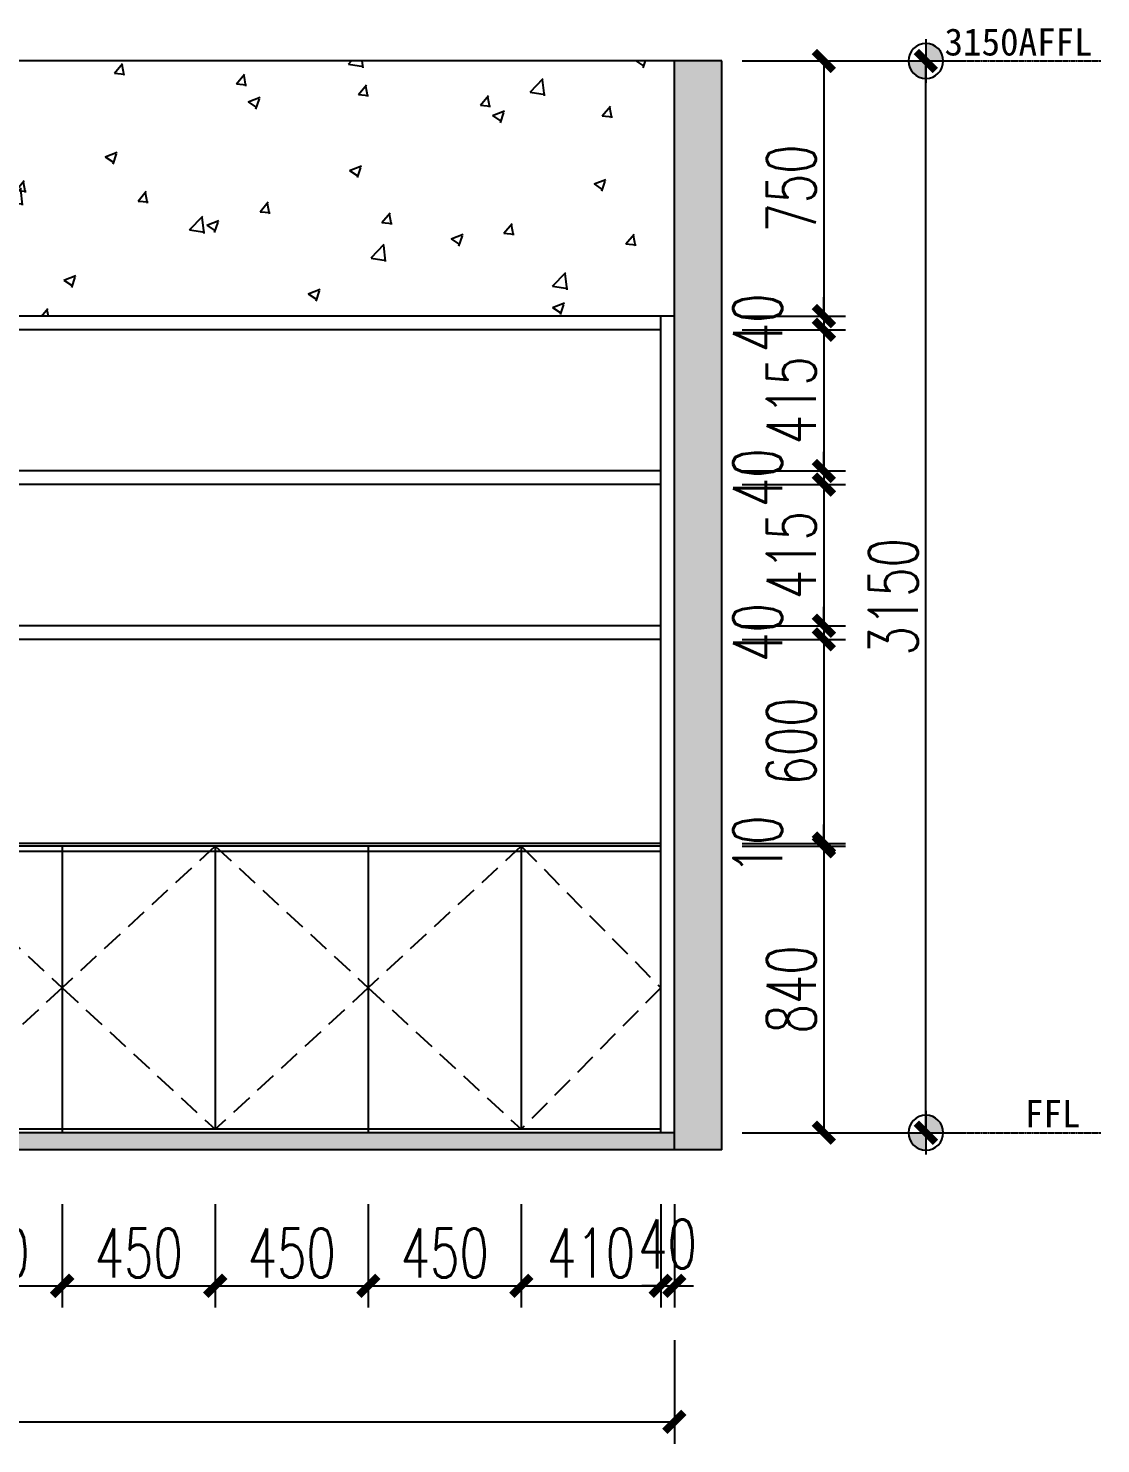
# Model space of a CAD drawing. Header units: millimetres. Extents: x 5625199 to 7433318, y -3316392 to -2552493.
# Drawn here: x 6286789 to 6289942, y -2677437 to -2673277 of the extents above; entities that cross this region are included whole.
import ezdxf

# ---------------------------------------------------------------- set-up
doc = ezdxf.new("R2010")
doc.units = ezdxf.units.MM
doc.header["$PDMODE"] = 35
doc.header["$PDSIZE"] = -10
doc.linetypes.add('DASHED', pattern=[19.049999999999997, 12.7, -6.349999999999997])
doc.linetypes.add('M-CENTER', pattern=[11.25, 7.5, -1.25, 1.25, -1.25])
doc.layers.add('155', color=155, linetype='Continuous')
doc.layers.add('PL-文字标注', color=2, linetype='Continuous')
doc.styles.add('dop-S', font='')
doc.styles.add('标注-尺寸', font='simplex.shx', dxfattribs={"width": 0.7})
doc.styles.get('dop-S').set_extended_font_data('SimSun')
doc.dimstyles.new('副本 100', dxfattribs={"dimscale": 0.8, "dimtxt": 180, "dimasz": 70, "dimexe": 80, "dimexo": 100, "dimgap": 30, "dimtad": 1, "dimdec": 0, "dimrnd": 5, "dimdsep": 46, "dimtxsty": '标注-尺寸', "dimblk": 'ARCHTICK', "dimcen": 0.2, "dimdle": 5, "dimclrd": 8, "dimclre": 8, "dimclrt": 2, "dimadec": 0, "dimazin": 0, "dimtfac": 1, "dimtdec": 0, "dimtmove": 2, "dimatfit": 3, "dimldrblk": 'ccccc', "dimfxl": 300, "dimfxlon": 1, "dimtolj": 1, "dimtzin": 0, "dimarcsym": 0})

# ---------------------------------------------------------------- blocks, each defined once
blk = doc.blocks.new('_ArchTick')
at = {"color": 0, "linetype": 'ByBlock', "const_width": 0.4}
blk.add_lwpolyline([(-0.5, -0.5), (0.5, 0.5)], dxfattribs=at)
blk = doc.blocks.new('*D264')
at = {"layer": '155', "color": 8, "lineweight": -2, "ltscale": 500, "transparency": 16777216}
for p, q in [((6286438.44312883, -2676732.718903087), (6286438.44312883, -2677036.718903087)), ((6286888.44312883, -2676732.718903087), (6286888.44312883, -2677036.718903087)), ((6286434.44312883, -2676972.718903087), (6286892.44312883, -2676972.718903087))]:
    blk.add_line(p, q, dxfattribs=at)
at = {"layer": 'Defpoints', "color": 0, "transparency": 16777216}
for p in [(6286438.44312883, -2676512.718903087), (6286888.44312883, -2676512.718903087), (6286888.44312883, -2676972.718903087)]:
    blk.add_point(p, dxfattribs=at)
at = {"layer": '155', "color": 8, "linetype": 'ByBlock', "lineweight": -2, "transparency": 16777216, "xscale": 56, "yscale": 56, "zscale": 56, "rotation": 180}
blk.add_blockref('_ArchTick', (6286438.44312883, -2676972.718903087), dxfattribs=at)
at = {"layer": '155', "color": 8, "linetype": 'ByBlock', "lineweight": -2, "transparency": 16777216, "xscale": 56, "yscale": 56, "zscale": 56}
blk.add_blockref('_ArchTick', (6286888.44312883, -2676972.718903087), dxfattribs=at)
at = {"layer": '155', "color": 2, "ltscale": 500, "transparency": 16777216, "insert": (6286663.44312883, -2676876.718903086), "char_height": 144, "attachment_point": 5, "style": '标注-尺寸'}
blk.add_mtext('\\A1;450', dxfattribs=at)
blk = doc.blocks.new('ccccc')
h = blk.add_hatch(color=44)
h.dxf.hatch_style = 1
h.paths.add_polyline_path([(-1.713128774543291, -1.115298350458032), (-1.349075249163432, -1.474599215202033), (1e-16, 1e-16), (-1.349075249163432, 1.474599215202033), (-1.713128774543291, 1.115298350458032), (-0.4242640688316899, -1e-16)])
at = {"color": 44}
for p, q in [((-1.349075249163432, 1.474599215202033), (-1.713128774543291, 1.115298350458032)), ((-1.713128774543291, 1.115298350458032), (-0.4242640688316898, 0)), ((0, 0), (-1.349075249163432, 1.474599215202033)), ((-0.4242640688316898, 0), (-5.066636229632421, 0)), ((-1.713128774543291, -1.115298350458032), (-0.4242640688316898, 0)), ((0, 0), (-1.349075249163432, -1.474599215202033)), ((-1.349075249163432, -1.474599215202033), (-1.713128774543291, -1.115298350458032))]:
    blk.add_line(p, q, dxfattribs=at)
blk = doc.blocks.new('*D265')
at = {"layer": '155', "color": 8, "lineweight": -2, "ltscale": 500, "transparency": 16777216}
for p, q in [((6286888.44312883, -2676732.718903087), (6286888.44312883, -2677036.718903087)), ((6287338.443128829, -2676732.718903087), (6287338.443128829, -2677036.718903087)), ((6286884.44312883, -2676972.718903087), (6287342.44312883, -2676972.718903087))]:
    blk.add_line(p, q, dxfattribs=at)
at = {"layer": 'Defpoints', "color": 0, "transparency": 16777216}
for p in [(6286888.44312883, -2676512.718903087), (6287338.443128829, -2676512.718903087), (6287338.443128829, -2676972.718903087)]:
    blk.add_point(p, dxfattribs=at)
at = {"layer": '155', "color": 8, "linetype": 'ByBlock', "lineweight": -2, "transparency": 16777216, "xscale": 56, "yscale": 56, "zscale": 56, "rotation": 180}
blk.add_blockref('_ArchTick', (6286888.44312883, -2676972.718903087), dxfattribs=at)
at = {"layer": '155', "color": 8, "linetype": 'ByBlock', "lineweight": -2, "transparency": 16777216, "xscale": 56, "yscale": 56, "zscale": 56}
blk.add_blockref('_ArchTick', (6287338.443128829, -2676972.718903087), dxfattribs=at)
at = {"layer": '155', "color": 2, "ltscale": 500, "transparency": 16777216, "insert": (6287113.443128831, -2676876.718903086), "char_height": 144, "attachment_point": 5, "style": '标注-尺寸'}
blk.add_mtext('\\A1;450', dxfattribs=at)
blk = doc.blocks.new('*D266')
at = {"layer": '155', "color": 8, "lineweight": -2, "ltscale": 500, "transparency": 16777216}
for p, q in [((6287338.443128829, -2676732.718903087), (6287338.443128829, -2677036.718903087)), ((6287788.44312883, -2676732.718903087), (6287788.44312883, -2677036.718903087)), ((6287334.44312883, -2676972.718903087), (6287792.443128831, -2676972.718903087))]:
    blk.add_line(p, q, dxfattribs=at)
at = {"layer": 'Defpoints', "color": 0, "transparency": 16777216}
for p in [(6287338.443128829, -2676512.718903087), (6287788.44312883, -2676512.718903087), (6287788.44312883, -2676972.718903087)]:
    blk.add_point(p, dxfattribs=at)
at = {"layer": '155', "color": 8, "linetype": 'ByBlock', "lineweight": -2, "transparency": 16777216, "xscale": 56, "yscale": 56, "zscale": 56, "rotation": 180}
blk.add_blockref('_ArchTick', (6287338.443128829, -2676972.718903087), dxfattribs=at)
at = {"layer": '155', "color": 8, "linetype": 'ByBlock', "lineweight": -2, "transparency": 16777216, "xscale": 56, "yscale": 56, "zscale": 56}
blk.add_blockref('_ArchTick', (6287788.44312883, -2676972.718903087), dxfattribs=at)
at = {"layer": '155', "color": 2, "ltscale": 500, "transparency": 16777216, "insert": (6287563.44312883, -2676876.718903086), "char_height": 144, "attachment_point": 5, "style": '标注-尺寸'}
blk.add_mtext('\\A1;450', dxfattribs=at)
blk = doc.blocks.new('*D267')
at = {"layer": '155', "color": 8, "lineweight": -2, "ltscale": 500, "transparency": 16777216}
for p, q in [((6287788.44312883, -2676732.718903087), (6287788.44312883, -2677036.718903087)), ((6288238.44312883, -2676732.718903087), (6288238.44312883, -2677036.718903087)), ((6287784.44312883, -2676972.718903087), (6288242.443128829, -2676972.718903087))]:
    blk.add_line(p, q, dxfattribs=at)
at = {"layer": 'Defpoints', "color": 0, "transparency": 16777216}
for p in [(6287788.44312883, -2676512.718903087), (6288238.44312883, -2676512.718903087), (6288238.44312883, -2676972.718903087)]:
    blk.add_point(p, dxfattribs=at)
at = {"layer": '155', "color": 8, "linetype": 'ByBlock', "lineweight": -2, "transparency": 16777216, "xscale": 56, "yscale": 56, "zscale": 56, "rotation": 180}
blk.add_blockref('_ArchTick', (6287788.44312883, -2676972.718903087), dxfattribs=at)
at = {"layer": '155', "color": 8, "linetype": 'ByBlock', "lineweight": -2, "transparency": 16777216, "xscale": 56, "yscale": 56, "zscale": 56}
blk.add_blockref('_ArchTick', (6288238.44312883, -2676972.718903087), dxfattribs=at)
at = {"layer": '155', "color": 2, "ltscale": 500, "transparency": 16777216, "insert": (6288013.443128829, -2676876.718903086), "char_height": 144, "attachment_point": 5, "style": '标注-尺寸'}
blk.add_mtext('\\A1;450', dxfattribs=at)
blk = doc.blocks.new('*D268')
at = {"layer": '155', "color": 8, "lineweight": -2, "ltscale": 500, "transparency": 16777216}
for p, q in [((6288238.44312883, -2676732.718903087), (6288238.44312883, -2677036.718903087)), ((6288648.44312883, -2676732.718903087), (6288648.44312883, -2677036.718903087)), ((6288234.443128829, -2676972.718903087), (6288652.443128829, -2676972.718903087))]:
    blk.add_line(p, q, dxfattribs=at)
at = {"layer": 'Defpoints', "color": 0, "transparency": 16777216}
for p in [(6288238.44312883, -2676512.718903087), (6288648.44312883, -2676512.718903087), (6288648.44312883, -2676972.718903087)]:
    blk.add_point(p, dxfattribs=at)
at = {"layer": '155', "color": 8, "linetype": 'ByBlock', "lineweight": -2, "transparency": 16777216, "xscale": 56, "yscale": 56, "zscale": 56, "rotation": 180}
blk.add_blockref('_ArchTick', (6288238.44312883, -2676972.718903087), dxfattribs=at)
at = {"layer": '155', "color": 8, "linetype": 'ByBlock', "lineweight": -2, "transparency": 16777216, "xscale": 56, "yscale": 56, "zscale": 56}
blk.add_blockref('_ArchTick', (6288648.44312883, -2676972.718903087), dxfattribs=at)
at = {"layer": '155', "color": 2, "ltscale": 500, "transparency": 16777216, "insert": (6288443.443128829, -2676876.718903086), "char_height": 144, "attachment_point": 5, "style": '标注-尺寸'}
blk.add_mtext('\\A1;410', dxfattribs=at)
blk = doc.blocks.new('*D269')
at = {"layer": '155', "color": 8, "lineweight": -2, "ltscale": 500, "transparency": 16777216}
for p, q in [((6288648.44312883, -2676732.718903087), (6288648.44312883, -2677036.718903087)), ((6288688.44312883, -2676732.718903087), (6288688.44312883, -2677036.718903087)), ((6288648.44312883, -2676972.718903087), (6288592.44312883, -2676972.718903087)), ((6288644.443128831, -2676972.718903087), (6288692.443128829, -2676972.718903087)), ((6288688.44312883, -2676972.718903087), (6288744.44312883, -2676972.718903087))]:
    blk.add_line(p, q, dxfattribs=at)
at = {"layer": 'Defpoints', "color": 0, "transparency": 16777216}
for p in [(6288648.44312883, -2676512.718903087), (6288688.44312883, -2676512.718903087), (6288688.44312883, -2676972.718903087)]:
    blk.add_point(p, dxfattribs=at)
at = {"layer": '155', "color": 8, "linetype": 'ByBlock', "lineweight": -2, "transparency": 16777216, "xscale": 56, "yscale": 56, "zscale": 56}
blk.add_blockref('_ArchTick', (6288648.44312883, -2676972.718903087), dxfattribs=at)
at = {"layer": '155', "color": 8, "linetype": 'ByBlock', "lineweight": -2, "transparency": 16777216, "xscale": 56, "yscale": 56, "zscale": 56, "rotation": 180}
blk.add_blockref('_ArchTick', (6288688.44312883, -2676972.718903087), dxfattribs=at)
at = {"layer": '155', "color": 2, "ltscale": 500, "transparency": 16777216, "insert": (6288668.443128829, -2676849.837917668), "char_height": 144, "attachment_point": 5, "style": '标注-尺寸'}
blk.add_mtext('\\A1;40', dxfattribs=at)
blk = doc.blocks.new('*D371')
at = {"layer": '155', "color": 8, "lineweight": -2, "ltscale": 500, "transparency": 16777216}
for p, q in [((6280668.488560697, -2677132.718903087), (6280668.488560697, -2677436.718903087)), ((6288688.44312883, -2677132.718903087), (6288688.44312883, -2677436.718903087)), ((6280664.488560696, -2677372.718903086), (6288692.443128829, -2677372.718903086))]:
    blk.add_line(p, q, dxfattribs=at)
at = {"layer": 'Defpoints', "color": 0, "transparency": 16777216}
for p in [(6280668.488560697, -2676572.718903087), (6288688.44312883, -2676572.718903087), (6288688.44312883, -2677372.718903086)]:
    blk.add_point(p, dxfattribs=at)
at = {"layer": '155', "color": 8, "linetype": 'ByBlock', "lineweight": -2, "transparency": 16777216, "xscale": 56, "yscale": 56, "zscale": 56, "rotation": 180}
blk.add_blockref('_ArchTick', (6280668.488560697, -2677372.718903086), dxfattribs=at)
at = {"layer": '155', "color": 8, "linetype": 'ByBlock', "lineweight": -2, "transparency": 16777216, "xscale": 56, "yscale": 56, "zscale": 56}
blk.add_blockref('_ArchTick', (6288688.44312883, -2677372.718903086), dxfattribs=at)
at = {"layer": '155', "color": 2, "ltscale": 500, "transparency": 16777216, "insert": (6284678.465844763, -2677276.718903087), "char_height": 144, "attachment_point": 5, "style": '标注-尺寸'}
blk.add_mtext('\\A1;8020', dxfattribs=at)
blk = doc.blocks.new('子标高')
h = blk.add_hatch(color=256)
edge = h.paths.add_edge_path()
edge.add_arc((-600.2409431565975, 0.2411642588631366), 50.95940477876863, 89.72884797535391, 180.2711520246482, ccw=False)
edge.add_line((-599.9997788977342, 51.19999838216973), (-599.9997788977342, -3.638e-12))
edge.add_line((-599.9997788977342, 0), (-651.1997772799077, 0))
edge = h.paths.add_edge_path()
edge.add_arc((-599.7586146388712, -0.2411642588667746), 50.95940477876958, -90.27115202464557, 0.271152024646824, ccw=False)
edge.add_line((-599.9997788977342, -51.19999838217336), (-599.9997788977342, 0))
edge.add_line((-599.9997788977342, 0), (-548.7997805155609, 0))
for p, q in [((-599.9997788977342, 63.99999797771307), (-599.9997788977342, -63.9999979777167)), ((-200, 0), (-709.9997754219294, 0))]:
    blk.add_line(p, q)
at = {"linetype": 'M-CENTER', "ltscale": 0.5}
blk.add_line((-709.9997754219294, -3.63798e-11), (-1113.972843062991, 9.8225428e-09), dxfattribs=at)
at = {"color": 5}
blk.add_circle((-599.9997788977342, 0), 51.19999838217196, dxfattribs=at)
at = {"style": 'dop-S'}
blk.add_attdef('标高', (-1232.206651260485, 15.99306680168956), '', height=99.99999684017963, dxfattribs=at)
blk = doc.blocks.new('母标高')
h = blk.add_hatch(color=256)
edge = h.paths.add_edge_path()
edge.add_arc((-600.2409431565975, 0.2411642588631366), 50.95940477876863, 89.72884797535391, 180.2711520246482, ccw=False)
edge.add_line((-599.9997788977342, 51.19999838216973), (-599.9997788977342, -3.638e-12))
edge.add_line((-599.9997788977342, 0), (-651.1997772799077, 0))
edge = h.paths.add_edge_path()
edge.add_arc((-599.7586146388712, -0.2411642588667746), 50.95940477876958, -90.27115202464557, 0.271152024646824, ccw=False)
edge.add_line((-599.9997788977342, -51.19999838217336), (-599.9997788977342, 0))
edge.add_line((-599.9997788977342, 0), (-548.7997805155609, 0))
for p, q in [((-599.9997788977342, 63.99999797771307), (-599.9997788977342, -63.9999979777167)), ((-200, 0), (-709.9997754219294, 0))]:
    blk.add_line(p, q)
at = {"linetype": 'M-CENTER', "ltscale": 0.5}
blk.add_line((-709.9997754219294, -3.63798e-11), (-1113.972843062991, 9.8225428e-09), dxfattribs=at)
at = {"color": 5}
blk.add_circle((-599.9997788977342, 0), 51.19999838217196, dxfattribs=at)
at = {"style": 'dop-S'}
blk.add_attdef('标高', (-1104.391530706991, 15.99306680168956), '', height=99.99999684017963, dxfattribs=at)
blk = doc.blocks.new('*D490')
at = {"layer": '155', "color": 8, "lineweight": -2, "ltscale": 500, "transparency": 16777216}
for p, q in [((6288888.074140567, -2673372.718903087), (6289192.074140568, -2673372.718903087)), ((6289128.074140567, -2673368.718903087), (6289128.074140567, -2674126.718903087)), ((6288888.074140567, -2674122.718903086), (6289192.074140568, -2674122.718903086))]:
    blk.add_line(p, q, dxfattribs=at)
at = {"layer": 'Defpoints', "color": 0, "transparency": 16777216}
for p in [(6288555.510553536, -2673372.718903087), (6288555.510553536, -2674122.718903086), (6289128.074140567, -2674122.718903086)]:
    blk.add_point(p, dxfattribs=at)
at = {"layer": '155', "color": 8, "linetype": 'ByBlock', "lineweight": -2, "transparency": 16777216, "xscale": 56, "yscale": 56, "zscale": 56}
for p, rotation in [((6289128.074140567, -2673372.718903087), 90), ((6289128.074140567, -2674122.718903086), 270)]:
    blk.add_blockref('_ArchTick', p, dxfattribs=dict(at, rotation=rotation))
at = {"layer": '155', "color": 2, "ltscale": 500, "transparency": 16777216, "insert": (6289032.074140567, -2673747.718903087), "char_height": 144, "attachment_point": 5, "rotation": 90, "style": '标注-尺寸'}
blk.add_mtext('\\A1;750', dxfattribs=at)
blk = doc.blocks.new('*D491')
at = {"layer": '155', "color": 8, "lineweight": -2, "ltscale": 500, "transparency": 16777216}
for p, q in [((6289128.074140567, -2674122.718903086), (6289128.074140567, -2674066.718903087)), ((6288888.074140567, -2674122.718903086), (6289192.074140568, -2674122.718903086)), ((6289128.074140567, -2674118.718903086), (6289128.074140567, -2674166.718903087)), ((6288888.074140567, -2674162.718903087), (6289192.074140568, -2674162.718903087)), ((6289128.074140567, -2674162.718903087), (6289128.074140567, -2674218.718903087))]:
    blk.add_line(p, q, dxfattribs=at)
at = {"layer": 'Defpoints', "color": 0, "transparency": 16777216}
for p in [(6288555.510553536, -2674122.718903086), (6288411.281042833, -2674162.718903087), (6289128.074140567, -2674162.718903087)]:
    blk.add_point(p, dxfattribs=at)
at = {"layer": '155', "color": 8, "linetype": 'ByBlock', "lineweight": -2, "transparency": 16777216, "xscale": 56, "yscale": 56, "zscale": 56}
for p, rotation in [((6289128.074140567, -2674122.718903086), 270), ((6289128.074140567, -2674162.718903087), 90)]:
    blk.add_blockref('_ArchTick', p, dxfattribs=dict(at, rotation=rotation))
at = {"layer": '155', "color": 2, "ltscale": 500, "transparency": 16777216, "insert": (6288933.518163641, -2674142.718903087), "char_height": 144, "attachment_point": 5, "rotation": 90, "style": '标注-尺寸'}
blk.add_mtext('\\A1;40', dxfattribs=at)
blk = doc.blocks.new('*D492')
at = {"layer": '155', "color": 8, "lineweight": -2, "ltscale": 500, "transparency": 16777216}
for p, q in [((6288888.074140567, -2674162.718903087), (6289192.074140568, -2674162.718903087)), ((6289128.074140567, -2674158.718903087), (6289128.074140567, -2674581.718903087)), ((6288888.074140567, -2674577.718903087), (6289192.074140568, -2674577.718903087))]:
    blk.add_line(p, q, dxfattribs=at)
at = {"layer": 'Defpoints', "color": 0, "transparency": 16777216}
for p in [(6288411.281042833, -2674162.718903087), (6288483.077977088, -2674577.718903087), (6289128.074140567, -2674577.718903087)]:
    blk.add_point(p, dxfattribs=at)
at = {"layer": '155', "color": 8, "linetype": 'ByBlock', "lineweight": -2, "transparency": 16777216, "xscale": 56, "yscale": 56, "zscale": 56}
for p, rotation in [((6289128.074140567, -2674162.718903087), 90), ((6289128.074140567, -2674577.718903087), 270)]:
    blk.add_blockref('_ArchTick', p, dxfattribs=dict(at, rotation=rotation))
at = {"layer": '155', "color": 2, "ltscale": 500, "transparency": 16777216, "insert": (6289032.074140567, -2674370.218903087), "char_height": 144, "attachment_point": 5, "rotation": 90, "style": '标注-尺寸'}
blk.add_mtext('\\A1;415', dxfattribs=at)
blk = doc.blocks.new('*D493')
at = {"layer": '155', "color": 8, "lineweight": -2, "ltscale": 500, "transparency": 16777216}
for p, q in [((6289128.074140567, -2674577.718903087), (6289128.074140567, -2674521.718903086)), ((6288888.074140567, -2674577.718903087), (6289192.074140568, -2674577.718903087)), ((6289128.074140567, -2674573.718903086), (6289128.074140567, -2674621.718903087)), ((6288888.074140567, -2674617.718903087), (6289192.074140568, -2674617.718903087)), ((6289128.074140567, -2674617.718903087), (6289128.074140567, -2674673.718903087))]:
    blk.add_line(p, q, dxfattribs=at)
at = {"layer": 'Defpoints', "color": 0, "transparency": 16777216}
for p in [(6288483.077977088, -2674577.718903087), (6288487.066695657, -2674617.718903087), (6289128.074140567, -2674617.718903087)]:
    blk.add_point(p, dxfattribs=at)
at = {"layer": '155', "color": 8, "linetype": 'ByBlock', "lineweight": -2, "transparency": 16777216, "xscale": 56, "yscale": 56, "zscale": 56}
for p, rotation in [((6289128.074140567, -2674577.718903087), 270), ((6289128.074140567, -2674617.718903087), 90)]:
    blk.add_blockref('_ArchTick', p, dxfattribs=dict(at, rotation=rotation))
at = {"layer": '155', "color": 2, "ltscale": 500, "transparency": 16777216, "insert": (6288933.518163641, -2674597.718903087), "char_height": 144, "attachment_point": 5, "rotation": 90, "style": '标注-尺寸'}
blk.add_mtext('\\A1;40', dxfattribs=at)
blk = doc.blocks.new('*D494')
at = {"layer": '155', "color": 8, "lineweight": -2, "ltscale": 500, "transparency": 16777216}
for p, q in [((6288888.074140567, -2674617.718903087), (6289192.074140568, -2674617.718903087)), ((6289128.074140567, -2674613.718903087), (6289128.074140567, -2675036.718903087)), ((6288888.074140567, -2675032.718903087), (6289192.074140568, -2675032.718903087))]:
    blk.add_line(p, q, dxfattribs=at)
at = {"layer": 'Defpoints', "color": 0, "transparency": 16777216}
for p in [(6288487.066695657, -2674617.718903087), (6288487.066695657, -2675032.718903087), (6289128.074140567, -2675032.718903087)]:
    blk.add_point(p, dxfattribs=at)
at = {"layer": '155', "color": 8, "linetype": 'ByBlock', "lineweight": -2, "transparency": 16777216, "xscale": 56, "yscale": 56, "zscale": 56}
for p, rotation in [((6289128.074140567, -2674617.718903087), 90), ((6289128.074140567, -2675032.718903087), 270)]:
    blk.add_blockref('_ArchTick', p, dxfattribs=dict(at, rotation=rotation))
at = {"layer": '155', "color": 2, "ltscale": 500, "transparency": 16777216, "insert": (6289032.074140567, -2674825.218903086), "char_height": 144, "attachment_point": 5, "rotation": 90, "style": '标注-尺寸'}
blk.add_mtext('\\A1;415', dxfattribs=at)
blk = doc.blocks.new('*D495')
at = {"layer": '155', "color": 8, "lineweight": -2, "ltscale": 500, "transparency": 16777216}
for p, q in [((6289128.074140567, -2675032.718903087), (6289128.074140567, -2674976.718903086)), ((6288888.074140567, -2675032.718903087), (6289192.074140568, -2675032.718903087)), ((6289128.074140567, -2675028.718903087), (6289128.074140567, -2675076.718903087)), ((6288888.074140567, -2675072.718903087), (6289192.074140568, -2675072.718903087)), ((6289128.074140567, -2675072.718903087), (6289128.074140567, -2675128.718903087))]:
    blk.add_line(p, q, dxfattribs=at)
at = {"layer": 'Defpoints', "color": 0, "transparency": 16777216}
for p in [(6288487.066695657, -2675032.718903087), (6288487.066695657, -2675072.718903087), (6289128.074140567, -2675072.718903087)]:
    blk.add_point(p, dxfattribs=at)
at = {"layer": '155', "color": 8, "linetype": 'ByBlock', "lineweight": -2, "transparency": 16777216, "xscale": 56, "yscale": 56, "zscale": 56}
for p, rotation in [((6289128.074140567, -2675032.718903087), 270), ((6289128.074140567, -2675072.718903087), 90)]:
    blk.add_blockref('_ArchTick', p, dxfattribs=dict(at, rotation=rotation))
at = {"layer": '155', "color": 2, "ltscale": 500, "transparency": 16777216, "insert": (6288933.518163641, -2675052.718903087), "char_height": 144, "attachment_point": 5, "rotation": 90, "style": '标注-尺寸'}
blk.add_mtext('\\A1;40', dxfattribs=at)
blk = doc.blocks.new('*D496')
at = {"layer": '155', "color": 8, "lineweight": -2, "ltscale": 500, "transparency": 16777216}
for p, q in [((6288888.074140567, -2675072.718903087), (6289192.074140568, -2675072.718903087)), ((6289128.074140567, -2675068.718903087), (6289128.074140567, -2675676.718903087)), ((6288888.074140567, -2675672.718903087), (6289192.074140568, -2675672.718903087))]:
    blk.add_line(p, q, dxfattribs=at)
at = {"layer": 'Defpoints', "color": 0, "transparency": 16777216}
for p in [(6288487.066695657, -2675072.718903087), (6288487.066695657, -2675672.718903087), (6289128.074140567, -2675672.718903087)]:
    blk.add_point(p, dxfattribs=at)
at = {"layer": '155', "color": 8, "linetype": 'ByBlock', "lineweight": -2, "transparency": 16777216, "xscale": 56, "yscale": 56, "zscale": 56}
for p, rotation in [((6289128.074140567, -2675072.718903087), 90), ((6289128.074140567, -2675672.718903087), 270)]:
    blk.add_blockref('_ArchTick', p, dxfattribs=dict(at, rotation=rotation))
at = {"layer": '155', "color": 2, "ltscale": 500, "transparency": 16777216, "insert": (6289032.074140567, -2675372.718903087), "char_height": 144, "attachment_point": 5, "rotation": 90, "style": '标注-尺寸'}
blk.add_mtext('\\A1;600', dxfattribs=at)
blk = doc.blocks.new('*D497')
at = {"layer": '155', "color": 8, "lineweight": -2, "ltscale": 500, "transparency": 16777216}
for p, q in [((6289128.074140567, -2675672.718903087), (6289128.074140567, -2675616.718903087)), ((6288888.074140567, -2675672.718903087), (6289192.074140568, -2675672.718903087)), ((6288888.074140567, -2675680.718903087), (6289192.074140568, -2675680.718903087)), ((6289128.074140567, -2675668.718903087), (6289128.074140567, -2675684.718903087)), ((6289128.074140567, -2675680.718903087), (6289128.074140567, -2675736.718903087))]:
    blk.add_line(p, q, dxfattribs=at)
at = {"layer": 'Defpoints', "color": 0, "transparency": 16777216}
for p in [(6288487.066695657, -2675672.718903087), (6288487.066695657, -2675680.718903087), (6289128.074140567, -2675680.718903087)]:
    blk.add_point(p, dxfattribs=at)
at = {"layer": '155', "color": 8, "linetype": 'ByBlock', "lineweight": -2, "transparency": 16777216, "xscale": 56, "yscale": 56, "zscale": 56}
for p, rotation in [((6289128.074140567, -2675672.718903087), 270), ((6289128.074140567, -2675680.718903087), 90)]:
    blk.add_blockref('_ArchTick', p, dxfattribs=dict(at, rotation=rotation))
at = {"layer": '155', "color": 2, "ltscale": 500, "transparency": 16777216, "insert": (6288933.518163641, -2675676.718903087), "char_height": 144, "attachment_point": 5, "rotation": 90, "style": '标注-尺寸'}
blk.add_mtext('\\A1;10', dxfattribs=at)
blk = doc.blocks.new('*D498')
at = {"layer": '155', "color": 8, "lineweight": -2, "ltscale": 500, "transparency": 16777216}
for p, q in [((6288888.074140567, -2675680.718903087), (6289192.074140568, -2675680.718903087)), ((6289128.074140567, -2675676.718903087), (6289128.074140567, -2676526.718903087)), ((6288888.074140567, -2676522.718903087), (6289192.074140568, -2676522.718903087))]:
    blk.add_line(p, q, dxfattribs=at)
at = {"layer": 'Defpoints', "color": 0, "transparency": 16777216}
for p in [(6288487.066695657, -2675680.718903087), (6288437.457008447, -2676522.718903087), (6289128.074140567, -2676522.718903087)]:
    blk.add_point(p, dxfattribs=at)
at = {"layer": '155', "color": 8, "linetype": 'ByBlock', "lineweight": -2, "transparency": 16777216, "xscale": 56, "yscale": 56, "zscale": 56}
for p, rotation in [((6289128.074140567, -2675680.718903087), 90), ((6289128.074140567, -2676522.718903087), 270)]:
    blk.add_blockref('_ArchTick', p, dxfattribs=dict(at, rotation=rotation))
at = {"layer": '155', "color": 2, "ltscale": 500, "transparency": 16777216, "insert": (6289032.074140567, -2676101.718903087), "char_height": 144, "attachment_point": 5, "rotation": 90, "style": '标注-尺寸'}
blk.add_mtext('\\A1;840', dxfattribs=at)
blk = doc.blocks.new('*D499')
at = {"layer": '155', "color": 8, "lineweight": -2, "ltscale": 500, "transparency": 16777216}
for p, q in [((6289188.073919465, -2673372.718903087), (6289492.073919465, -2673372.718903087)), ((6289428.073919465, -2676526.718903087), (6289428.073919465, -2673368.718903087)), ((6289188.073919465, -2676522.718903087), (6289492.073919465, -2676522.718903087))]:
    blk.add_line(p, q, dxfattribs=at)
at = {"layer": 'Defpoints', "color": 0, "transparency": 16777216}
for p in [(6288688.44312883, -2673372.718903087), (6289428.073919465, -2673372.718903087), (6288437.457008447, -2676522.718903087)]:
    blk.add_point(p, dxfattribs=at)
at = {"layer": '155', "color": 8, "linetype": 'ByBlock', "lineweight": -2, "transparency": 16777216, "xscale": 56, "yscale": 56, "zscale": 56}
for p, rotation in [((6289428.073919465, -2673372.718903087), 90), ((6289428.073919465, -2676522.718903087), 270)]:
    blk.add_blockref('_ArchTick', p, dxfattribs=dict(at, rotation=rotation))
at = {"layer": '155', "color": 2, "ltscale": 500, "transparency": 16777216, "insert": (6289332.073919466, -2674947.718903087), "char_height": 144, "attachment_point": 5, "rotation": 90, "style": '标注-尺寸'}
blk.add_mtext('\\A1;3150', dxfattribs=at)

msp = doc.modelspace()

# ---------------------------------------------------------------- hatches: boundary and pattern name
at = {"layer": '155', "ltscale": 500}
h = msp.add_hatch(dxfattribs=at)
h.set_pattern_fill('钢筋混凝土', color=250, scale=3, angle=180)
h.set_pattern_definition([(45, (287526.7408293976, -417409.755274), (-5.303300858899105, 5.303300858899106), []), (50, (287526.7408293976, -417409.755274), (21.5178054780226, -1.882564049477857), [2.249999999999997, -24.74999999999999]), (355, (287526.7408293976, -417409.755274), (-4.162540008390001, 22.56576401100035), [1.799999999999999, -19.8]), (100.4514, (287528.5339797976, -417409.9121542001), (17.35528145142065, 20.68318626182861), [1.912205699999999, -21.03426335999998]), (46.18419999999999, (287526.7408293976, -417403.755274), (32.01723145876933, -4.96557042987055), [3.375, -37.125]), (96.6356, (287529.4089317476, -417404.16907321), (28.0398811664611, 29.22353612701324), [2.86830864, -31.55139]), (351.1842000000001, (287526.7408293976, -417403.755274), (28.03985835400882, 29.22355802775973), [2.7, -29.7]), (20.99999999999999, (287529.7408293976, -417405.255274), (17.90721156355385, -12.07856671996017), [2.25, -24.75]), (326, (287529.7408293976, -417405.255274), (7.299459957647467, 21.75450135140559), [1.799999999999998, -19.79999999999998]), (71.4514, (287531.2330963876, -417406.26182218), (25.20667885744471, 9.675914901298569), [1.912205699999999, -21.03426336]), (37.50000000000001, (287526.7408293976, -417409.755274), (0.3647956595187167, 9.986815614939346), [0, -19.56, 0, -20.1, 0, -19.875]), (7.499999999999991, (287526.7408293976, -417409.755274), (7.892086123264458, 11.8323513564708), [0, -11.45999999999999, 0, -19.10999999999998, 0, -7.574999999999995]), (327.5, (287520.0508293976, -417409.755274), (16.01467308517227, -0.6766461520313927), [0, -7.499999999999998, 0, -23.39999999999999, 0, -31.04999999999999]), (317.5, (287517.0508293976, -417409.755274), (17.49558508027159, 3.003149469969531), [0, -9.75, 0, -15.54, 0, -22.05])])
h.paths.add_polyline_path([(6280528.488147211, -2673372.718903087), (6280528.488147211, -2676572.718903087), (6280668.488560697, -2676572.718903087), (6280668.488560697, -2673372.718903087)])
h.paths.add_polyline_path([(6288688.44312883, -2673372.718903087), (6288688.44312883, -2676572.718903087), (6288828.074140567, -2676572.718903087), (6288828.074140567, -2673372.718903087)])
h = msp.add_hatch(dxfattribs=at)
h.set_pattern_fill('砂石碎砖', color=250, scale=50)
h.set_pattern_definition([(50, (273402.824621, -417409.755274), (358.6300905343323, -31.37606684850995), [37.5, -412.5]), (355, (273402.824621, -417409.755274), (-69.37566331981854, 376.0960665449608), [30, -330]), (100.4514, (273432.710461, -417412.3699439999), (289.2546908570108, 344.7197710304768), [31.870095, -350.571055]), (46.1842, (273402.824621, -417309.7552739999), (533.620521426545, -82.75950439514035), [56.25, -618.75]), (96.6356, (273447.2929935, -417316.6519275), (467.3313507877494, 487.0589352191122), [47.805144, -525.8564999999999]), (351.1842000000001, (273402.824621, -417309.7552739999), (467.3309725668136, 487.0593004626623), [45, -495]), (21, (273452.824621, -417334.755274), (298.4535257008629, -201.309444399089), [37.5, -412.5]), (326, (273452.824621, -417334.755274), (121.6576688624226, 362.5750205662513), [30, -330]), (71.4514, (273477.6957375, -417351.531077), (420.1113142907449, 161.2652483549762), [31.870095, -350.571055])])
h.paths.add_polyline_path([(6280668.488560697, -2673372.718903087), (6280668.488560697, -2674122.718903086), (6283248.44312883, -2674122.718903086), (6283288.44312883, -2674122.718903086), (6288688.44312883, -2674122.718903086), (6288688.44312883, -2673372.718903087)])
h = msp.add_hatch(color=250, dxfattribs=at)
h.dxf.hatch_style = 1
h.paths.add_polyline_path([(6280668.488560697, -2676572.718903087), (6288688.44312883, -2676572.718903087), (6288688.44312883, -2676522.718903087), (6280668.488560697, -2676522.718903087)])

# ---------------------------------------------------------------- linework, layer by layer
at = {"color": 8, "linetype": 'DASHED', "ltscale": 5}
for points in [[(6286438.44312883, -2675680.718903087), (6286888.44312883, -2676096.718903087), (6286438.44312883, -2676512.718903087)], [(6287338.443128829, -2675680.718903087), (6286888.44312883, -2676096.718903087), (6287338.443128829, -2676512.718903087)], [(6287338.443128829, -2675680.718903087), (6287788.44312883, -2676096.718903087), (6287338.443128829, -2676512.718903087)], [(6288238.44312883, -2675680.718903087), (6287788.44312883, -2676096.718903087), (6288238.44312883, -2676512.718903087)], [(6288238.44312883, -2675680.718903087), (6288648.44312883, -2676096.718903087), (6288238.44312883, -2676512.718903087)]]:
    msp.add_lwpolyline(points, dxfattribs=at)
at = {"layer": '155', "color": 0, "ltscale": 500}
for p, q in [((6288828.074140567, -2673372.718903087), (6280528.488147211, -2673372.718903087)), ((6288688.44312883, -2676572.718903087), (6288688.44312883, -2673372.718903087)), ((6288828.074140567, -2676572.718903087), (6288828.074140567, -2673372.718903087)), ((6288688.44312883, -2676522.718903087), (6280668.488560697, -2676522.718903087)), ((6288828.074140567, -2676572.718903087), (6280528.488147211, -2676572.718903087))]:
    msp.add_line(p, q, dxfattribs=at)
at = {"layer": '155', "color": 4, "ltscale": 500}
for p, q in [((6288688.44312883, -2674122.718903086), (6283288.44312883, -2674122.718903086)), ((6288648.44312883, -2676522.718903087), (6288648.44312883, -2674122.718903086)), ((6288648.44312883, -2674162.718903087), (6283288.44312883, -2674162.718903087)), ((6288648.44312883, -2674577.718903087), (6283288.44312883, -2674577.718903087)), ((6288648.44312883, -2674617.718903087), (6283288.44312883, -2674617.718903087)), ((6288648.44312883, -2675032.718903087), (6283288.44312883, -2675032.718903087)), ((6288648.44312883, -2675072.718903087), (6283288.44312883, -2675072.718903087)), ((6288648.44312883, -2675672.718903087), (6283288.44312883, -2675672.718903087)), ((6288648.44312883, -2675680.718903087), (6283288.44312883, -2675680.718903087)), ((6286888.44312883, -2675680.718903087), (6286888.44312883, -2676522.718903087)), ((6287338.443128829, -2675680.718903087), (6287338.443128829, -2676512.718903087)), ((6287788.44312883, -2675680.718903087), (6287788.44312883, -2676522.718903087)), ((6288238.44312883, -2675680.718903087), (6288238.44312883, -2676512.718903087)), ((6288648.44312883, -2676512.718903087), (6283288.44312883, -2676512.718903087))]:
    msp.add_line(p, q, dxfattribs=at)
at = {"layer": '155', "color": 250, "ltscale": 500}
msp.add_line((6288648.44312883, -2675695.718903087), (6283288.44312883, -2675695.718903087), dxfattribs=at)

# ---------------------------------------------------------------- block references
at = {"layer": 'PL-文字标注', "color": 4, "linetype": 'M-CENTER'}
ref = msp.add_blockref('子标高', (6288828.074140567, -2673372.718903087), dxfattribs=dict(at, xscale=-1))
ref.add_attrib('标高', '3150AFFL', (6289482.872114851, -2673356.725836285), dxfattribs={"layer": '0', "height": 80, "style": 'dop-S'})
ref = msp.add_blockref('母标高', (6288828.074140567, -2676522.718903087), dxfattribs=dict(at, xscale=-1))
ref.add_attrib('标高', 'FFL', (6289719.057856789, -2676506.725836285), dxfattribs={"layer": '0', "height": 80, "style": 'dop-S'})

# ---------------------------------------------------------------- dimensions: what is measured, and where the dimension line sits
at = {"layer": '155', "ltscale": 500}
for base, p1, p2, picture, middle in [((6289428.073919465, -2673372.718903087), (6288437.457008447, -2676522.718903087), (6288688.44312883, -2673372.718903087), '*D499', (6289332.073919466, -2674947.718903087)), ((6289128.074140567, -2674122.718903086), (6288555.510553536, -2673372.718903087), (6288555.510553536, -2674122.718903086), '*D490', (6289032.074140567, -2673747.718903087)), ((6289128.074140567, -2674577.718903087), (6288411.281042833, -2674162.718903087), (6288483.077977088, -2674577.718903087), '*D492', (6289032.074140567, -2674370.218903087)), ((6289128.074140567, -2675032.718903087), (6288487.066695657, -2674617.718903087), (6288487.066695657, -2675032.718903087), '*D494', (6289032.074140567, -2674825.218903086)), ((6289128.074140567, -2675672.718903087), (6288487.066695657, -2675072.718903087), (6288487.066695657, -2675672.718903087), '*D496', (6289032.074140567, -2675372.718903087)), ((6289128.074140567, -2676522.718903087), (6288487.066695657, -2675680.718903087), (6288437.457008447, -2676522.718903087), '*D498', (6289032.074140567, -2676101.718903087))]:
    dim = msp.add_linear_dim(base=base, p1=p1, p2=p2, angle=90, dimstyle='副本 100', dxfattribs=at)
    dim.commit()
    dim.dimension.update_dxf_attribs({"geometry": picture, "text_midpoint": middle})
for base, p1, p2, picture, middle in [((6289128.074140567, -2674162.718903087), (6288555.510553536, -2674122.718903086), (6288411.281042833, -2674162.718903087), '*D491', (6288933.518163641, -2674142.718903087)), ((6289128.074140567, -2674617.718903087), (6288483.077977088, -2674577.718903087), (6288487.066695657, -2674617.718903087), '*D493', (6288933.518163641, -2674597.718903087)), ((6289128.074140567, -2675072.718903087), (6288487.066695657, -2675032.718903087), (6288487.066695657, -2675072.718903087), '*D495', (6288933.518163641, -2675052.718903087)), ((6289128.074140567, -2675680.718903087), (6288487.066695657, -2675672.718903087), (6288487.066695657, -2675680.718903087), '*D497', (6288933.518163641, -2675676.718903087))]:
    dim = msp.add_linear_dim(base=base, p1=p1, p2=p2, angle=90, dimstyle='副本 100', dxfattribs=at)
    dim.commit()
    dim.dimension.update_dxf_attribs({"geometry": picture, "text_midpoint": middle, "dimtype": 160})
for base, p1, p2, picture, middle in [((6286888.44312883, -2676972.718903087), (6286438.44312883, -2676512.718903087), (6286888.44312883, -2676512.718903087), '*D264', (6286663.44312883, -2676876.718903086)), ((6287338.443128829, -2676972.718903087), (6286888.44312883, -2676512.718903087), (6287338.443128829, -2676512.718903087), '*D265', (6287113.443128831, -2676876.718903086)), ((6287788.44312883, -2676972.718903087), (6287338.443128829, -2676512.718903087), (6287788.44312883, -2676512.718903087), '*D266', (6287563.44312883, -2676876.718903086)), ((6288238.44312883, -2676972.718903087), (6287788.44312883, -2676512.718903087), (6288238.44312883, -2676512.718903087), '*D267', (6288013.443128829, -2676876.718903086)), ((6288648.44312883, -2676972.718903087), (6288238.44312883, -2676512.718903087), (6288648.44312883, -2676512.718903087), '*D268', (6288443.443128829, -2676876.718903086)), ((6288688.44312883, -2677372.718903086), (6280668.488560697, -2676572.718903087), (6288688.44312883, -2676572.718903087), '*D371', (6284678.465844763, -2677276.718903087))]:
    dim = msp.add_linear_dim(base=base, p1=p1, p2=p2, dimstyle='副本 100', dxfattribs=at)
    dim.commit()
    dim.dimension.update_dxf_attribs({"geometry": picture, "text_midpoint": middle})
dim = msp.add_linear_dim(base=(6288688.44312883, -2676972.718903087), p1=(6288648.44312883, -2676512.718903087), p2=(6288688.44312883, -2676512.718903087), dimstyle='副本 100', dxfattribs=at)
dim.commit()
dim.dimension.update_dxf_attribs({"geometry": '*D269', "text_midpoint": (6288668.443128829, -2676849.837917668), "dimtype": 160})

doc.saveas('drawing.dxf')
